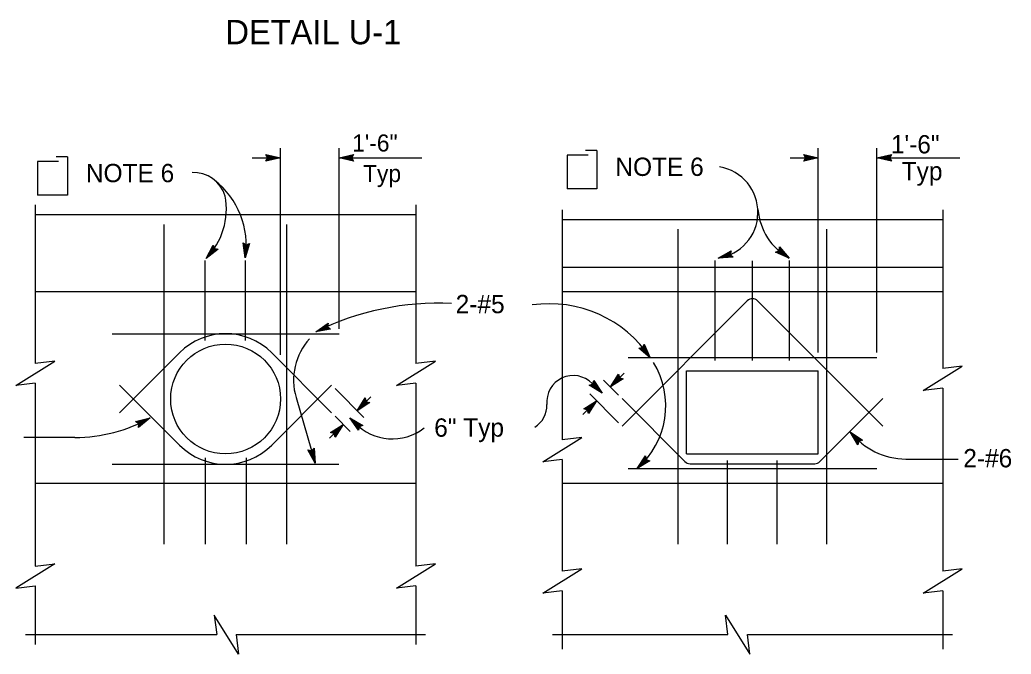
# Model space of a CAD drawing. Extents: x -894 to 866, y -472 to 714.
# Drawn here: x -670.3 to -263.9, y 107 to 366.7 of the extents above; entities that cross this region are included whole.
import ezdxf

# ---------------------------------------------------------------- set-up
doc = ezdxf.new("R2010")
doc.units = 0
for name, color, linetype in [('56 Stage 3 Anno', 7, 'Continuous'), ('57 Undefined', 7, 'Continuous'), ('60 Nongeo Data', 7, 'Continuous')]:
    doc.layers.add(name, color=color, linetype=linetype)

msp = doc.modelspace()

# ---------------------------------------------------------------- linework, layer by layer
at = {"layer": '56 Stage 3 Anno'}
for p, q in [((-563.45, 255.46), (-563.45, 314.21)), ((-539.45, 255.46), (-539.45, 314.21)), ((-342.96, 255.46), (-342.96, 314.21)), ((-318.96, 265.46), (-318.96, 314.21)), ((-575.05, 310.21), (-563.45, 310.21)), ((-568.65, 310.21), (-569.45, 311.55)), ((-569.45, 311.55), (-569.45, 311.55)), ((-569.45, 311.55), (-563.45, 310.21)), ((-563.45, 310.21), (-569.45, 308.88)), ((-569.45, 308.88), (-568.65, 310.21)), ((-569.45, 308.88), (-569.45, 308.88)), ((-569.24, 311.19), (-564.83, 310.21)), ((-564.85, 310.2), (-569.22, 309.24)), ((-566.22, 310.21), (-569.04, 309.58)), ((-569, 310.83), (-566.22, 310.21)), ((-568.83, 310.48), (-567.6, 310.21)), ((-567.6, 310.21), (-568.81, 309.94)), ((-563.45, 310.21), (-563.45, 310.21)), ((-539.45, 310.21), (-533.45, 311.54)), ((-539.45, 310.21), (-505.5, 310.21)), ((-533.45, 308.87), (-539.45, 310.21)), ((-539.45, 310.21), (-539.45, 310.21)), ((-533.67, 309.22), (-538.07, 310.21)), ((-538.06, 310.21), (-533.69, 311.18)), ((-536.69, 310.2), (-533.87, 310.83)), ((-533.91, 309.58), (-536.69, 310.2)), ((-535.31, 310.2), (-534.1, 310.47)), ((-534.08, 309.93), (-535.31, 310.2)), ((-533.45, 311.54), (-534.25, 310.21)), ((-534.25, 310.21), (-533.45, 308.87)), ((-533.45, 311.54), (-533.45, 311.54)), ((-354.55, 310.21), (-342.96, 310.21)), ((-348.16, 310.21), (-348.96, 311.55)), ((-348.96, 311.55), (-348.96, 311.55)), ((-348.96, 311.55), (-342.96, 310.21)), ((-342.96, 310.21), (-348.96, 308.88)), ((-348.96, 308.88), (-348.16, 310.21)), ((-348.96, 308.88), (-348.96, 308.88)), ((-348.74, 311.19), (-344.34, 310.21)), ((-344.35, 310.2), (-348.72, 309.24)), ((-345.72, 310.21), (-348.54, 309.58)), ((-348.5, 310.83), (-345.72, 310.21)), ((-348.33, 310.48), (-347.1, 310.21)), ((-347.1, 310.21), (-348.31, 309.94)), ((-342.96, 310.21), (-342.96, 310.21)), ((-318.96, 310.21), (-312.96, 311.54)), ((-318.96, 310.21), (-285, 310.21)), ((-312.96, 308.87), (-318.96, 310.21)), ((-318.96, 310.21), (-318.96, 310.21)), ((-313.17, 309.22), (-317.58, 310.21)), ((-317.56, 310.21), (-313.19, 311.18)), ((-316.19, 310.2), (-313.37, 310.83)), ((-313.41, 309.58), (-316.19, 310.2)), ((-314.81, 310.2), (-313.6, 310.47)), ((-313.58, 309.93), (-314.81, 310.2)), ((-312.96, 311.54), (-313.76, 310.21)), ((-313.76, 310.21), (-312.96, 308.87)), ((-312.96, 311.54), (-312.96, 311.54)), ((-533.45, 308.87), (-533.45, 308.87)), ((-312.96, 308.87), (-312.96, 308.87)), ((-593.87, 269.04), (-591.1, 274.53)), ((-589.04, 272.84), (-593.87, 269.04)), ((-593, 270.12), (-590.98, 274.12)), ((-589.45, 272.89), (-593, 270.11)), ((-592.12, 271.18), (-590.82, 273.76)), ((-589.88, 272.94), (-592.12, 271.18)), ((-591.25, 272.25), (-590.69, 273.35)), ((-590.26, 273.02), (-591.25, 272.25)), ((-591.1, 274.53), (-591.1, 274.53)), ((-591.1, 274.53), (-590.58, 273.07)), ((-590.58, 273.07), (-589.04, 272.84)), ((-589.04, 272.84), (-589.04, 272.84)), ((-577.91, 269.33), (-578.78, 275.41)), ((-578.78, 275.41), (-578.78, 275.41)), ((-578.78, 275.41), (-577.52, 274.51)), ((-577.81, 270.71), (-578.44, 275.15)), ((-577.7, 272.08), (-578.11, 274.95)), ((-576.12, 275.21), (-577.91, 269.33)), ((-576.49, 275.02), (-577.81, 270.7)), ((-577.59, 273.46), (-577.77, 274.69)), ((-576.87, 274.81), (-577.7, 272.08)), ((-577.23, 274.66), (-577.59, 273.46)), ((-577.52, 274.51), (-576.12, 275.21)), ((-576.12, 275.21), (-576.12, 275.21)), ((-359.07, 272.2), (-358.91, 273.75)), ((-359.05, 272.52), (-358.23, 271.57)), ((-358.98, 272.91), (-357.12, 270.74)), ((-358.95, 273.33), (-356.01, 269.91)), ((-358.91, 273.75), (-358.91, 273.75)), ((-358.91, 273.75), (-354.91, 269.09)), ((-593.87, 269.04), (-593.87, 269.04)), ((-577.91, 269.33), (-577.91, 269.33)), ((-384.07, 269.2), (-378.67, 272.13)), ((-377.93, 269.56), (-384.07, 269.2)), ((-384.07, 269.2), (-384.07, 269.2)), ((-378.24, 269.85), (-382.74, 269.58)), ((-382.73, 269.58), (-378.8, 271.72)), ((-381.41, 269.96), (-378.87, 271.34)), ((-378.56, 270.13), (-381.41, 269.96)), ((-380.09, 270.34), (-379, 270.93)), ((-378.83, 270.41), (-380.09, 270.34)), ((-378.67, 272.13), (-379.07, 270.63)), ((-379.07, 270.63), (-377.93, 269.56)), ((-378.67, 272.13), (-378.67, 272.13)), ((-377.93, 269.56), (-377.93, 269.56)), ((-360.51, 271.61), (-359.07, 272.2)), ((-354.91, 269.09), (-360.51, 271.61)), ((-360.51, 271.61), (-360.51, 271.61)), ((-356.02, 269.92), (-360.11, 271.76)), ((-357.12, 270.74), (-359.76, 271.93)), ((-358.23, 271.57), (-359.35, 272.08)), ((-354.91, 269.09), (-354.91, 269.09)), ((-318.96, 230.46), (-318.96, 265.46)), ((-563.45, 229.61), (-563.45, 255.46)), ((-539.45, 240.21), (-539.45, 255.46)), ((-342.96, 230.46), (-342.96, 255.46)), ((-548.94, 238.93), (-543.96, 242.54)), ((-542.9, 240.09), (-548.94, 238.93)), ((-543.24, 240.33), (-547.67, 239.48)), ((-547.66, 239.49), (-544.03, 242.11)), ((-546.4, 240.03), (-544.06, 241.73)), ((-543.59, 240.56), (-546.4, 240.03)), ((-545.13, 240.58), (-544.13, 241.3)), ((-543.89, 240.81), (-545.13, 240.58)), ((-543.96, 242.54), (-544.16, 241)), ((-544.16, 241), (-542.9, 240.09)), ((-543.96, 242.54), (-543.96, 242.54)), ((-542.9, 240.09), (-542.9, 240.09)), ((-548.94, 238.93), (-548.94, 238.93)), ((-416.48, 232.34), (-414.94, 232.49)), ((-411.83, 228.32), (-416.48, 232.34)), ((-416.48, 232.34), (-416.48, 232.34)), ((-412.66, 229.44), (-416.05, 232.37)), ((-413.48, 230.54), (-415.67, 232.43)), ((-414.3, 231.65), (-415.24, 232.46)), ((-414.94, 232.49), (-414.34, 233.94)), ((-414.82, 232.8), (-414.3, 231.65)), ((-414.64, 233.15), (-413.48, 230.54)), ((-414.49, 233.55), (-412.65, 229.43)), ((-414.34, 233.94), (-414.34, 233.94)), ((-414.34, 233.94), (-411.83, 228.32)), ((-411.83, 228.32), (-411.83, 228.32)), ((-422.55, 222.04), (-428.2, 216.38)), ((-428.2, 216.38), (-424.9, 221.57)), ((-423.01, 219.68), (-428.2, 216.38)), ((-423.42, 219.78), (-427.23, 217.36)), ((-427.22, 217.37), (-424.81, 221.15)), ((-426.25, 218.34), (-424.69, 220.78)), ((-423.84, 219.87), (-426.25, 218.34)), ((-425.27, 219.31), (-424.6, 220.36)), ((-424.21, 219.99), (-425.27, 219.31)), ((-424.9, 221.57), (-424.9, 221.57)), ((-424.9, 221.57), (-424.53, 220.06)), ((-424.53, 220.06), (-423.01, 219.68)), ((-423.01, 219.68), (-423.01, 219.68)), ((-541.05, 215.7), (-529.21, 203.86)), ((-436.87, 217.08), (-435.37, 217.49)), ((-431.61, 213.9), (-436.87, 217.08)), ((-436.87, 217.08), (-436.87, 217.08)), ((-432.62, 214.86), (-436.45, 217.18)), ((-433.61, 215.81), (-436.08, 217.31)), ((-435.67, 217.78), (-431.61, 213.9)), ((-434.6, 216.77), (-435.66, 217.41)), ((-435.37, 217.49), (-435.02, 219.02)), ((-435.3, 217.81), (-434.6, 216.77)), ((-435.19, 218.19), (-433.61, 215.81)), ((-435.11, 218.61), (-432.61, 214.86)), ((-435.02, 219.02), (-435.02, 219.02)), ((-435.02, 219.02), (-431.61, 213.9)), ((-424.84, 213.03), (-431.03, 219.21)), ((-428.2, 216.38), (-428.2, 216.38)), ((-557.08, 212.09), (-549.22, 185.24)), ((-526.38, 212.34), (-532.04, 206.68)), ((-532.04, 206.68), (-528.74, 211.87)), ((-531.06, 207.67), (-528.65, 211.45)), ((-528.74, 211.87), (-528.74, 211.87)), ((-528.74, 211.87), (-528.36, 210.36)), ((-424.84, 201.71), (-436.69, 213.56)), ((-431.61, 213.9), (-431.61, 213.9)), ((-526.85, 209.98), (-532.04, 206.68)), ((-527.25, 210.08), (-531.06, 207.66)), ((-530.08, 208.64), (-528.53, 211.08)), ((-527.67, 210.17), (-530.08, 208.64)), ((-529.11, 209.61), (-528.44, 210.66)), ((-528.04, 210.29), (-529.11, 209.61)), ((-528.36, 210.36), (-526.85, 209.98)), ((-526.85, 209.98), (-526.85, 209.98)), ((-439.52, 205.07), (-433.86, 210.73)), ((-439.05, 207.43), (-433.86, 210.73)), ((-437.54, 207.05), (-439.05, 207.43)), ((-439.05, 207.43), (-439.05, 207.43)), ((-438.64, 207.33), (-434.84, 209.75)), ((-438.22, 207.25), (-435.81, 208.78)), ((-437.85, 207.12), (-436.79, 207.8)), ((-436.79, 207.8), (-437.46, 206.76)), ((-435.81, 208.78), (-437.37, 206.34)), ((-434.84, 209.74), (-437.25, 205.97)), ((-433.86, 210.73), (-437.16, 205.55)), ((-433.86, 210.73), (-433.86, 210.73)), ((-622.86, 202.22), (-616.9, 203.72)), ((-616.9, 203.72), (-621.66, 199.84)), ((-616.9, 203.72), (-616.9, 203.72)), ((-541.05, 204.38), (-534.87, 198.2)), ((-532.92, 201.76), (-535.04, 203.68)), ((-531.49, 198.66), (-535.04, 203.68)), ((-535.04, 203.68), (-535.04, 203.68)), ((-535.04, 203.68), (-529.7, 200.64)), ((-532.04, 206.68), (-532.04, 206.68)), ((-437.16, 205.55), (-437.54, 207.05)), ((-437.16, 205.55), (-437.16, 205.55)), ((-621.54, 201.39), (-622.86, 202.22)), ((-622.86, 202.22), (-622.86, 202.22)), ((-622.51, 202), (-618.13, 203.1)), ((-622.14, 201.79), (-619.37, 202.48)), ((-621.82, 201.56), (-620.6, 201.86)), ((-621.66, 199.84), (-621.54, 201.39)), ((-621.66, 199.84), (-621.66, 199.84)), ((-618.14, 203.1), (-621.61, 200.26)), ((-619.37, 202.48), (-621.61, 200.65)), ((-620.6, 201.86), (-621.56, 201.08)), ((-543.35, 195.37), (-537.7, 201.03)), ((-542.89, 197.73), (-537.7, 201.03)), ((-542.48, 197.63), (-538.67, 200.05)), ((-538.68, 200.04), (-541.09, 196.26)), ((-537.7, 201.03), (-541, 195.84)), ((-537.7, 201.03), (-537.7, 201.03)), ((-531.42, 199.07), (-534.02, 202.75)), ((-534.01, 202.75), (-530.12, 200.53)), ((-531.35, 199.49), (-533, 201.83)), ((-533, 201.83), (-530.48, 200.39)), ((-531.25, 199.87), (-531.97, 200.9)), ((-531.97, 200.9), (-530.9, 200.28)), ((-531.19, 200.19), (-531.49, 198.66)), ((-529.7, 200.64), (-531.19, 200.19)), ((-529.7, 200.64), (-529.7, 200.64)), ((-647.7, 195.63), (-668.69, 195.63)), ((-541.37, 197.35), (-542.89, 197.73)), ((-542.89, 197.73), (-542.89, 197.73)), ((-542.06, 197.54), (-539.65, 199.08)), ((-541.69, 197.42), (-540.63, 198.1)), ((-541, 195.84), (-541.37, 197.35)), ((-540.63, 198.1), (-541.29, 197.05)), ((-539.65, 199.08), (-541.21, 196.63)), ((-541, 195.84), (-541, 195.84)), ((-531.49, 198.66), (-531.49, 198.66)), ((-326.73, 192.75), (-329.9, 198.02)), ((-329.9, 198.02), (-329.9, 198.02)), ((-329.9, 198.02), (-324.79, 194.59)), ((-326.62, 193.15), (-328.94, 197.02)), ((-328.93, 197.01), (-325.22, 194.51)), ((-326.52, 193.57), (-327.99, 196.02)), ((-327.99, 196.02), (-325.59, 194.4)), ((-550.68, 190.23), (-549.62, 191.38)), ((-549.9, 191.07), (-549.61, 186.57)), ((-549.62, 191.38), (-549.62, 191.38)), ((-549.62, 191.38), (-549.22, 185.24)), ((-326.39, 193.94), (-327.04, 195.02)), ((-327.04, 195.02), (-326.01, 194.33)), ((-326.31, 194.25), (-326.73, 192.75)), ((-326.73, 192.75), (-326.73, 192.75)), ((-324.79, 194.59), (-326.31, 194.25)), ((-324.79, 194.59), (-324.79, 194.59)), ((-549.22, 185.24), (-552.18, 190.63)), ((-552.18, 190.63), (-552.18, 190.63)), ((-552.18, 190.63), (-550.68, 190.23)), ((-549.62, 186.58), (-551.77, 190.5)), ((-550, 187.9), (-551.39, 190.43)), ((-550.38, 189.22), (-550.98, 190.31)), ((-550.46, 190.48), (-550.38, 189.22)), ((-550.18, 190.75), (-550, 187.9)), ((-417.24, 183.02), (-413.82, 188.12)), ((-417.24, 183.02), (-413.82, 188.12)), ((-416.24, 183.98), (-413.74, 187.7)), ((-416.24, 183.98), (-413.74, 187.7)), ((-415.24, 184.92), (-413.63, 187.33)), ((-415.24, 184.92), (-413.63, 187.33)), ((-413.82, 188.12), (-413.82, 188.12)), ((-413.82, 188.12), (-413.48, 186.61)), ((-413.82, 188.12), (-413.82, 188.12)), ((-413.82, 188.12), (-413.48, 186.61)), ((-549.22, 185.24), (-549.22, 185.24)), ((-411.98, 186.19), (-417.24, 183.02)), ((-411.98, 186.19), (-417.24, 183.02)), ((-417.24, 183.02), (-417.24, 183.02)), ((-417.24, 183.02), (-417.24, 183.02)), ((-412.38, 186.3), (-416.24, 183.97)), ((-412.38, 186.3), (-416.24, 183.97)), ((-412.8, 186.4), (-415.24, 184.92)), ((-412.8, 186.4), (-415.24, 184.92)), ((-414.24, 185.88), (-413.55, 186.9)), ((-414.24, 185.88), (-413.55, 186.9)), ((-413.16, 186.53), (-414.24, 185.88)), ((-413.16, 186.53), (-414.24, 185.88)), ((-413.48, 186.61), (-411.98, 186.19)), ((-413.48, 186.61), (-411.98, 186.19)), ((-411.98, 186.19), (-411.98, 186.19)), ((-411.98, 186.19), (-411.98, 186.19)), ((-307.02, 186.87), (-285.68, 186.87))]:
    msp.add_line(p, q, dxfattribs=at)
for centre, radius, start, end in [((-386.61, 287.92), 18.89, 277.7324, 80.2337), ((-599.13, 290.6), 13.61, 16.94, 92.3872), ((-610.98, 274.56), 33.48, 351.0127, 52.2763), ((-614.67, 289.31), 29.04, 315.7315, 10.4261), ((-342.2, 291.33), 25.62, 185.039, 240.2712), ((-498.79, 137.91), 112.79, 87.2038, 116.398), ((-453.19, 200.77), 49.7, 33.6657, 98.1378), ((-532.62, 219.12), 25.44, 138.023, 196.0484), ((-439.25, 208.62), 33.76, 310.6783, 31.9124), ((-443.44, 210.26), 10.81, 44.0651, 185.8184), ((-464.53, 208.81), 10.33, 300.9076, 1.9426), ((-648.29, 260.48), 64.86, 270.5174, 298.9452), ((-517.56, 216.21), 21.09, 223.2479, 308.2407), ((-306.87, 216.23), 29.36, 218.3421, 269.6962)]:
    msp.add_arc(centre, radius, start, end, dxfattribs=at)
at = {"layer": '60 Nongeo Data'}
for p, q in [((-433.72, 313.25), (-438.34, 313.25)), ((-433.72, 313.25), (-433.72, 297.48)), ((-650.79, 310.69), (-655.41, 310.69)), ((-650.79, 310.69), (-650.79, 294.91)), ((-445.93, 311.31), (-445.93, 297.48)), ((-437.34, 311.31), (-445.93, 311.31)), ((-663, 308.75), (-663, 294.91)), ((-654.41, 308.75), (-663, 308.75)), ((-433.72, 297.48), (-445.93, 297.48)), ((-650.79, 294.91), (-663, 294.91)), ((-663.95, 290.96), (-663.95, 225.96)), ((-507.95, 290.96), (-507.95, 225.96)), ((-447.95, 288.96), (-447.95, 194.72)), ((-291.96, 288.96), (-291.96, 223.96)), ((-663.95, 286.96), (-507.95, 286.96)), ((-447.95, 284.96), (-291.96, 284.96)), ((-611.11, 151.96), (-611.11, 282.96)), ((-560.79, 151.96), (-560.79, 282.96)), ((-400.45, 151.96), (-400.45, 280.96)), ((-339.46, 151.96), (-339.46, 280.96)), ((-594.34, 235.45), (-594.34, 268.16)), ((-577.74, 235.45), (-577.74, 268.16)), ((-447.95, 265.46), (-291.96, 265.46)), ((-385.21, 227.16), (-385.21, 268.16)), ((-369.96, 227.16), (-369.96, 268.06)), ((-354.71, 227.16), (-354.71, 268.16)), ((-663.95, 255.46), (-507.95, 255.46)), ((-447.95, 255.46), (-291.96, 255.46)), ((-423.43, 200.3), (-372.08, 251.65)), ((-316.5, 200.32), (-367.83, 251.65)), ((-632.46, 238.21), (-539.45, 238.21)), ((-629.44, 205.8), (-604.87, 230.37)), ((-542.47, 205.8), (-567.04, 230.37)), ((-420.95, 228.46), (-318.96, 228.46)), ((-396.95, 222.96), (-342.96, 222.96)), ((-396.95, 188.96), (-396.95, 222.96)), ((-342.96, 189), (-342.96, 222.96)), ((-663.95, 217.96), (-663.95, 176.96)), ((-604.87, 192.54), (-629.44, 217.11)), ((-567.04, 192.54), (-542.47, 217.11)), ((-507.95, 217.96), (-507.95, 142.93)), ((-291.96, 215.96), (-291.96, 176.96)), ((-397.65, 185.83), (-423.43, 211.61)), ((-342.3, 185.83), (-316.5, 211.64)), ((-594.34, 187.31), (-594.34, 151.96)), ((-577.57, 187.31), (-577.57, 151.96)), ((-396.95, 189.05), (-396.95, 189.17)), ((-396.95, 188.96), (-342.96, 188.96)), ((-632.46, 184.71), (-539.46, 184.71)), ((-447.95, 186.72), (-447.95, 140.93)), ((-420.95, 182.96), (-318.96, 182.96)), ((-395.53, 184.96), (-344.43, 184.96)), ((-380.12, 151.96), (-380.12, 186.26)), ((-359.79, 151.96), (-359.79, 186.26)), ((-663.95, 176.96), (-507.95, 176.96)), ((-663.95, 176.96), (-663.95, 142.93)), ((-447.95, 176.96), (-291.96, 176.96)), ((-291.96, 176.96), (-291.96, 140.93)), ((-663.95, 134.93), (-663.95, 110.96)), ((-507.95, 134.93), (-507.95, 110.96)), ((-447.95, 132.93), (-447.95, 108.96)), ((-291.96, 132.93), (-291.96, 108.96)), ((-667.95, 114.96), (-589.59, 114.96)), ((-581.59, 114.96), (-503.95, 114.96)), ((-451.95, 114.96), (-380.02, 114.96)), ((-372.02, 114.96), (-287.96, 114.96))]:
    msp.add_line(p, q, dxfattribs=at)
for points in [[(-663.95, 217.96), (-671.95, 216.96), (-655.95, 226.96), (-663.95, 225.96)], [(-507.95, 217.96), (-515.95, 216.96), (-499.95, 226.96), (-507.95, 225.96)], [(-291.96, 215.96), (-299.96, 214.96), (-283.96, 224.96), (-291.96, 223.96)], [(-447.95, 186.72), (-455.95, 185.72), (-439.95, 195.72), (-447.95, 194.72)], [(-663.95, 142.93), (-655.95, 143.93), (-671.95, 133.93), (-663.95, 134.93)], [(-507.95, 134.93), (-515.95, 133.93), (-499.95, 143.93), (-507.95, 142.93)], [(-447.95, 132.93), (-455.95, 131.93), (-439.95, 141.93), (-447.95, 140.93)], [(-291.96, 132.93), (-299.96, 131.93), (-283.96, 141.93), (-291.96, 140.93)], [(-581.59, 114.96), (-580.59, 106.96), (-590.59, 122.96), (-589.59, 114.96)], [(-380.02, 114.96), (-381.02, 122.96), (-371.02, 106.96), (-372.02, 114.96)]]:
    msp.add_lwpolyline(points, dxfattribs=at)
msp.add_circle((-585.95, 211.46), 22.5, dxfattribs=at)
for centre, radius, start, end in [((-369.96, 249.53), 3, 45.0001, 135), ((-585.95, 211.46), 26.75, 45, 135), ((-585.95, 211.46), 26.75, 225, 315), ((-395.53, 187.96), 3, 225, 270), ((-344.43, 187.96), 3, 270, 315)]:
    msp.add_arc(centre, radius, start, end, dxfattribs=at)

# ---------------------------------------------------------------- texts
at = {"layer": '57 Undefined'}
for s, height, p in [('DETAIL U-1', 10, (-586.01, 356.75)), ('1\'-6"', 7, (-534.06, 312.82)), ('1\'-6"', 7.5, (-313.22, 312.04)), ('NOTE 6', 7.5, (-426.16, 302.82)), ('NOTE 6', 7.5, (-643.23, 300.25)), ('Typ', 7, (-529.6, 300.32)), ('Typ', 7.5, (-308.77, 301.04)), ('2-#5', 7.5, (-491.63, 246.6)), ('6" Typ', 7.5, (-500.43, 196.02)), ('2-#6', 7.5, (-283.53, 183.47))]:
    msp.add_text(s, height=height, dxfattribs=at).set_placement(p)

doc.saveas('drawing.dxf')
